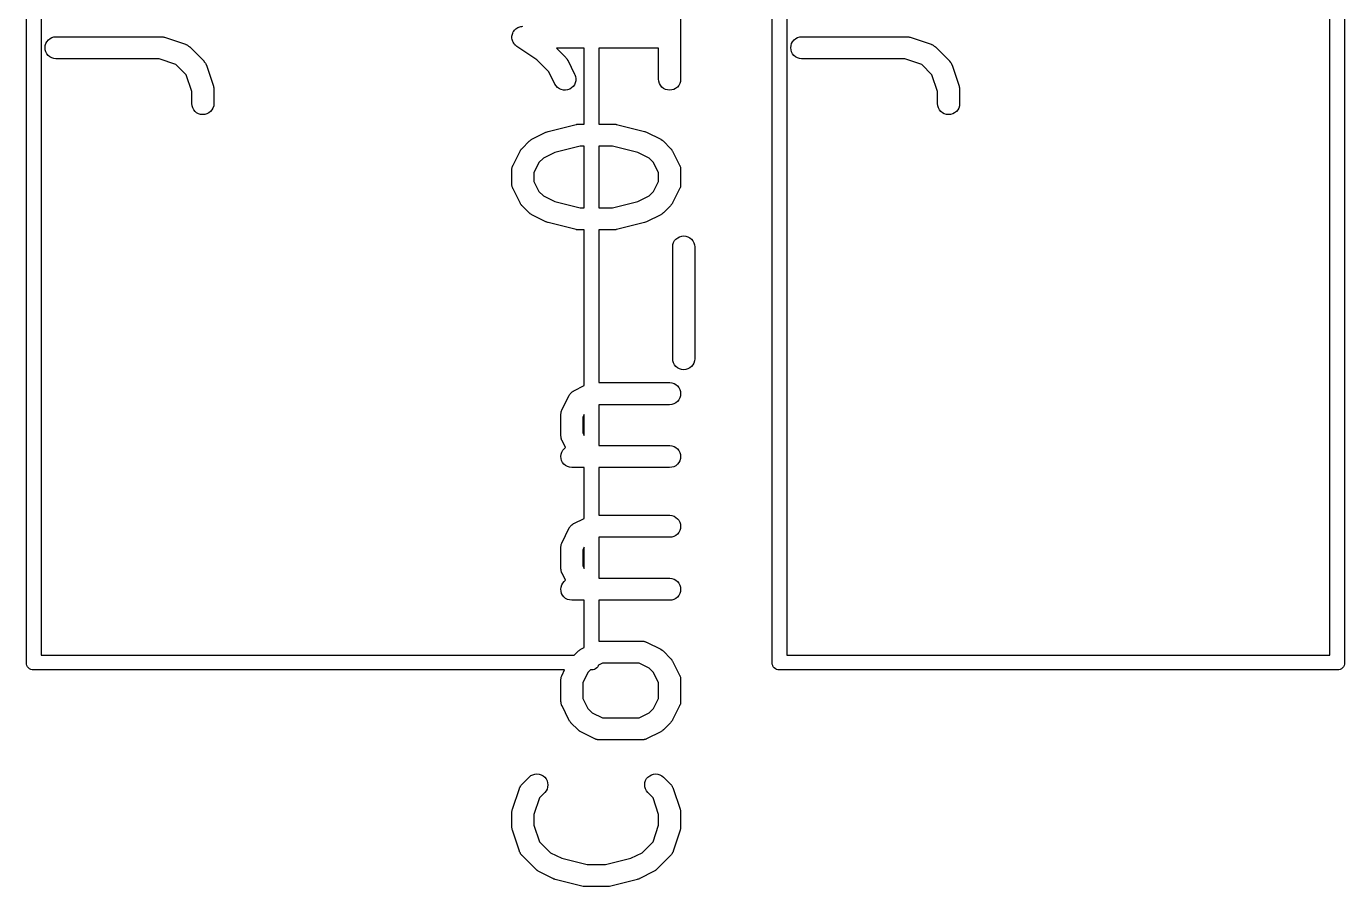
# Model space of a CAD drawing. Extents: x 118.6 to 187.3, y -130.9 to -41.9.
# Drawn here: x 169.2 to 178.18, y -130.95 to -125.08 of the extents above; entities that cross this region are included whole.
import ezdxf

# ---------------------------------------------------------------- set-up
doc = ezdxf.new("R2010")
doc.units = 0
doc.layers.add('BLACK', color=7, linetype='CONTINUOUS')

msp = doc.modelspace()

# ---------------------------------------------------------------- linework, layer by layer
at = {"layer": 'BLACK', "linetype": 'CONTINUOUS'}
for p, q in [((169.2, -129.418), (169.2, -119.422)), ((174.28, -129.418), (174.28, -119.422)), ((178.18, -119.422), (178.18, -129.418)), ((169.3, -119.47), (169.3, -129.37)), ((178.08, -129.37), (178.08, -119.47)), ((174.38, -123.661), (174.38, -129.37)), ((173.657, -124.872), (173.657, -125.444)), ((172.548, -125.092), (172.554, -125.089)), ((172.554, -125.089), (172.561, -125.087)), ((172.554, -125.089), (172.554, -125.089)), ((172.554, -125.089), (172.554, -125.089)), ((172.561, -125.087), (172.568, -125.085)), ((172.568, -125.085), (172.568, -125.084)), ((172.568, -125.084), (172.575, -125.084)), ((172.568, -125.085), (172.568, -125.085)), ((172.575, -125.084), (172.582, -125.083)), ((169.34, -125.188), (169.35, -125.176)), ((169.35, -125.176), (169.361, -125.167)), ((169.361, -125.167), (169.374, -125.16)), ((169.374, -125.16), (169.388, -125.156)), ((169.388, -125.156), (169.402, -125.155)), ((169.402, -125.155), (170.117, -125.155)), ((170.117, -125.155), (170.118, -125.155)), ((170.118, -125.155), (170.122, -125.155)), ((170.122, -125.155), (170.126, -125.155)), ((170.126, -125.155), (170.129, -125.156)), ((170.129, -125.156), (170.132, -125.156)), ((170.132, -125.156), (170.136, -125.157)), ((170.136, -125.157), (170.14, -125.158)), ((170.14, -125.158), (170.283, -125.206)), ((172.507, -125.157), (172.508, -125.15)), ((172.507, -125.158), (172.507, -125.157)), ((172.508, -125.165), (172.507, -125.158)), ((172.507, -125.158), (172.507, -125.158)), ((172.508, -125.15), (172.509, -125.143)), ((172.509, -125.172), (172.508, -125.165)), ((172.509, -125.143), (172.511, -125.136)), ((172.509, -125.143), (172.509, -125.143)), ((172.509, -125.143), (172.509, -125.143)), ((172.511, -125.179), (172.509, -125.172)), ((172.509, -125.172), (172.509, -125.172)), ((172.509, -125.172), (172.509, -125.172)), ((172.511, -125.136), (172.513, -125.129)), ((172.513, -125.186), (172.511, -125.179)), ((172.513, -125.129), (172.517, -125.122)), ((172.513, -125.129), (172.513, -125.129)), ((172.513, -125.129), (172.513, -125.129)), ((172.517, -125.122), (172.52, -125.116)), ((172.52, -125.116), (172.525, -125.11)), ((172.52, -125.116), (172.52, -125.116)), ((172.52, -125.116), (172.52, -125.116)), ((172.525, -125.11), (172.53, -125.105)), ((172.53, -125.105), (172.535, -125.1)), ((172.53, -125.105), (172.53, -125.105)), ((172.53, -125.105), (172.53, -125.105)), ((172.535, -125.1), (172.541, -125.096)), ((172.541, -125.096), (172.548, -125.092)), ((172.541, -125.096), (172.541, -125.096)), ((172.541, -125.096), (172.541, -125.096)), ((174.42, -125.188), (174.43, -125.176)), ((174.43, -125.176), (174.441, -125.167)), ((174.441, -125.167), (174.454, -125.16)), ((174.454, -125.16), (174.468, -125.156)), ((174.468, -125.156), (174.482, -125.155)), ((174.482, -125.155), (175.197, -125.155)), ((175.197, -125.155), (175.198, -125.155)), ((175.198, -125.155), (175.202, -125.155)), ((175.202, -125.155), (175.206, -125.155)), ((175.206, -125.155), (175.209, -125.156)), ((175.209, -125.156), (175.212, -125.156)), ((175.212, -125.156), (175.216, -125.157)), ((175.216, -125.157), (175.22, -125.158)), ((175.22, -125.158), (175.363, -125.206)), ((169.327, -125.229), (169.329, -125.214)), ((169.329, -125.244), (169.327, -125.229)), ((169.329, -125.214), (169.333, -125.2)), ((169.333, -125.258), (169.329, -125.244)), ((169.333, -125.2), (169.34, -125.188)), ((169.34, -125.271), (169.333, -125.258)), ((169.349, -125.282), (169.34, -125.271)), ((170.283, -125.206), (170.284, -125.206)), ((170.284, -125.206), (170.286, -125.207)), ((170.286, -125.207), (170.288, -125.208)), ((170.288, -125.208), (170.293, -125.21)), ((170.293, -125.21), (170.298, -125.212)), ((170.298, -125.212), (170.299, -125.214)), ((170.299, -125.214), (170.301, -125.215)), ((170.301, -125.215), (170.305, -125.218)), ((170.305, -125.218), (170.309, -125.221)), ((170.309, -125.221), (170.311, -125.223)), ((170.311, -125.223), (170.313, -125.224)), ((170.313, -125.224), (170.408, -125.319)), ((172.516, -125.192), (172.513, -125.186)), ((172.513, -125.186), (172.513, -125.186)), ((172.513, -125.186), (172.513, -125.186)), ((172.52, -125.199), (172.516, -125.192)), ((172.524, -125.205), (172.52, -125.199)), ((172.52, -125.199), (172.52, -125.199)), ((172.52, -125.199), (172.52, -125.199)), ((172.529, -125.21), (172.524, -125.205)), ((172.529, -125.211), (172.529, -125.21)), ((172.534, -125.215), (172.529, -125.211)), ((172.529, -125.211), (172.529, -125.211)), ((172.54, -125.22), (172.534, -125.215)), ((172.541, -125.22), (172.54, -125.22)), ((172.54, -125.22), (172.54, -125.22)), ((172.54, -125.22), (172.54, -125.22)), ((172.54, -125.22), (172.54, -125.22)), ((172.677, -125.312), (172.541, -125.22)), ((173, -125.233), (172.811, -125.233)), ((172.811, -125.233), (172.874, -125.296)), ((173, -125.75), (173, -125.233)), ((173.507, -125.233), (173.1, -125.233)), ((173.1, -125.233), (173.1, -125.75)), ((173.507, -125.444), (173.507, -125.233)), ((174.407, -125.229), (174.409, -125.214)), ((174.409, -125.244), (174.407, -125.229)), ((174.409, -125.214), (174.413, -125.2)), ((174.413, -125.258), (174.409, -125.244)), ((174.413, -125.2), (174.42, -125.188)), ((174.42, -125.271), (174.413, -125.258)), ((174.429, -125.282), (174.42, -125.271)), ((175.363, -125.206), (175.364, -125.206)), ((175.364, -125.206), (175.366, -125.207)), ((175.366, -125.207), (175.368, -125.208)), ((175.368, -125.208), (175.373, -125.21)), ((175.373, -125.21), (175.378, -125.212)), ((175.378, -125.212), (175.379, -125.214)), ((175.379, -125.214), (175.381, -125.215)), ((175.381, -125.215), (175.385, -125.218)), ((175.385, -125.218), (175.389, -125.221)), ((175.389, -125.221), (175.391, -125.223)), ((175.391, -125.223), (175.393, -125.224)), ((175.393, -125.224), (175.488, -125.319)), ((169.36, -125.291), (169.349, -125.282)), ((169.373, -125.298), (169.36, -125.291)), ((169.387, -125.303), (169.373, -125.298)), ((169.401, -125.305), (169.387, -125.303)), ((169.402, -125.305), (169.401, -125.305)), ((170.104, -125.305), (169.402, -125.305)), ((170.219, -125.343), (170.104, -125.305)), ((170.289, -125.413), (170.219, -125.343)), ((170.408, -125.319), (170.409, -125.32)), ((170.409, -125.32), (170.41, -125.322)), ((170.41, -125.322), (170.412, -125.323)), ((170.412, -125.323), (170.414, -125.328)), ((170.414, -125.328), (170.418, -125.332)), ((170.418, -125.332), (170.419, -125.333)), ((170.419, -125.333), (170.42, -125.335)), ((170.42, -125.335), (170.422, -125.34)), ((170.422, -125.34), (170.424, -125.345)), ((170.424, -125.345), (170.425, -125.347)), ((170.425, -125.347), (170.426, -125.349)), ((170.426, -125.349), (170.474, -125.492)), ((172.759, -125.393), (172.677, -125.312)), ((172.874, -125.296), (172.874, -125.296)), ((172.874, -125.296), (172.877, -125.3)), ((172.877, -125.3), (172.88, -125.303)), ((172.88, -125.303), (172.881, -125.305)), ((172.881, -125.305), (172.883, -125.308)), ((172.883, -125.308), (172.885, -125.311)), ((172.885, -125.311), (172.888, -125.315)), ((172.888, -125.315), (172.935, -125.41)), ((174.44, -125.291), (174.429, -125.282)), ((174.453, -125.298), (174.44, -125.291)), ((174.467, -125.303), (174.453, -125.298)), ((174.481, -125.305), (174.467, -125.303)), ((174.482, -125.305), (174.481, -125.305)), ((175.184, -125.305), (174.482, -125.305)), ((175.299, -125.343), (175.184, -125.305)), ((175.369, -125.413), (175.299, -125.343)), ((175.488, -125.319), (175.489, -125.32)), ((175.489, -125.32), (175.49, -125.322)), ((175.49, -125.322), (175.492, -125.323)), ((175.492, -125.323), (175.494, -125.328)), ((175.494, -125.328), (175.498, -125.332)), ((175.498, -125.332), (175.499, -125.333)), ((175.499, -125.333), (175.5, -125.335)), ((175.5, -125.335), (175.502, -125.34)), ((175.502, -125.34), (175.504, -125.345)), ((175.504, -125.345), (175.505, -125.347)), ((175.505, -125.347), (175.506, -125.349)), ((175.506, -125.349), (175.554, -125.492)), ((170.327, -125.527), (170.289, -125.413)), ((172.801, -125.477), (172.759, -125.393)), ((172.935, -125.41), (172.936, -125.411)), ((172.936, -125.411), (172.941, -125.425)), ((172.941, -125.425), (172.943, -125.439)), ((172.943, -125.439), (172.942, -125.454)), ((173.509, -125.458), (173.507, -125.444)), ((173.657, -125.445), (173.656, -125.459)), ((173.657, -125.444), (173.657, -125.445)), ((175.407, -125.527), (175.369, -125.413)), ((170.327, -125.61), (170.327, -125.527)), ((170.474, -125.492), (170.474, -125.493)), ((170.474, -125.493), (170.475, -125.497)), ((170.475, -125.497), (170.476, -125.501)), ((170.476, -125.501), (170.476, -125.504)), ((170.476, -125.504), (170.477, -125.507)), ((170.477, -125.507), (170.477, -125.511)), ((170.477, -125.511), (170.477, -125.515)), ((170.477, -125.515), (170.477, -125.61)), ((172.809, -125.49), (172.801, -125.477)), ((172.819, -125.5), (172.809, -125.49)), ((172.831, -125.509), (172.819, -125.5)), ((172.844, -125.515), (172.831, -125.509)), ((172.858, -125.518), (172.844, -125.515)), ((172.873, -125.519), (172.858, -125.518)), ((172.887, -125.516), (172.873, -125.519)), ((172.901, -125.511), (172.887, -125.516)), ((172.914, -125.503), (172.901, -125.511)), ((172.924, -125.493), (172.914, -125.503)), ((172.933, -125.482), (172.924, -125.493)), ((172.939, -125.468), (172.933, -125.482)), ((172.942, -125.454), (172.939, -125.468)), ((173.513, -125.472), (173.509, -125.458)), ((173.52, -125.485), (173.513, -125.472)), ((173.529, -125.497), (173.52, -125.485)), ((173.54, -125.506), (173.529, -125.497)), ((173.553, -125.513), (173.54, -125.506)), ((173.567, -125.517), (173.553, -125.513)), ((173.582, -125.519), (173.567, -125.517)), ((173.596, -125.517), (173.582, -125.519)), ((173.61, -125.513), (173.596, -125.517)), ((173.623, -125.507), (173.61, -125.513)), ((173.635, -125.497), (173.623, -125.507)), ((173.644, -125.486), (173.635, -125.497)), ((173.651, -125.473), (173.644, -125.486)), ((173.656, -125.459), (173.651, -125.473)), ((175.407, -125.61), (175.407, -125.527)), ((175.554, -125.492), (175.554, -125.493)), ((175.554, -125.493), (175.555, -125.497)), ((175.555, -125.497), (175.556, -125.501)), ((175.556, -125.501), (175.556, -125.504)), ((175.556, -125.504), (175.557, -125.507)), ((175.557, -125.507), (175.557, -125.511)), ((175.557, -125.511), (175.557, -125.515)), ((175.557, -125.515), (175.557, -125.61)), ((170.329, -125.625), (170.327, -125.61)), ((170.333, -125.639), (170.329, -125.625)), ((170.476, -125.626), (170.471, -125.64)), ((170.477, -125.612), (170.476, -125.626)), ((170.477, -125.61), (170.477, -125.612)), ((175.409, -125.625), (175.407, -125.61)), ((175.413, -125.639), (175.409, -125.625)), ((175.556, -125.626), (175.551, -125.64)), ((175.557, -125.612), (175.556, -125.626)), ((175.557, -125.61), (175.557, -125.612)), ((170.34, -125.652), (170.333, -125.639)), ((170.349, -125.663), (170.34, -125.652)), ((170.36, -125.673), (170.349, -125.663)), ((170.373, -125.68), (170.36, -125.673)), ((170.387, -125.684), (170.373, -125.68)), ((170.402, -125.685), (170.387, -125.684)), ((170.416, -125.684), (170.402, -125.685)), ((170.43, -125.68), (170.416, -125.684)), ((170.443, -125.673), (170.43, -125.68)), ((170.455, -125.664), (170.443, -125.673)), ((170.464, -125.653), (170.455, -125.664)), ((170.471, -125.64), (170.464, -125.653)), ((175.42, -125.652), (175.413, -125.639)), ((175.429, -125.663), (175.42, -125.652)), ((175.44, -125.673), (175.429, -125.663)), ((175.453, -125.68), (175.44, -125.673)), ((175.467, -125.684), (175.453, -125.68)), ((175.482, -125.685), (175.467, -125.684)), ((175.496, -125.684), (175.482, -125.685)), ((175.51, -125.68), (175.496, -125.684)), ((175.523, -125.673), (175.51, -125.68)), ((175.535, -125.664), (175.523, -125.673)), ((175.544, -125.653), (175.535, -125.664)), ((175.551, -125.64), (175.544, -125.653)), ((172.644, -125.853), (172.739, -125.805)), ((172.739, -125.805), (172.74, -125.805)), ((172.74, -125.805), (172.741, -125.805)), ((172.741, -125.805), (172.747, -125.802)), ((172.741, -125.805), (172.741, -125.805)), ((172.747, -125.802), (172.754, -125.8)), ((172.754, -125.8), (172.754, -125.8)), ((172.754, -125.8), (172.755, -125.8)), ((172.755, -125.8), (172.945, -125.752)), ((172.945, -125.752), (172.946, -125.752)), ((172.946, -125.752), (172.947, -125.752)), ((172.947, -125.752), (172.949, -125.751)), ((172.949, -125.751), (172.955, -125.751)), ((172.955, -125.751), (172.961, -125.75)), ((172.961, -125.75), (172.962, -125.75)), ((172.962, -125.75), (172.963, -125.75)), ((172.963, -125.75), (173, -125.75)), ((173.1, -125.75), (173.201, -125.75)), ((173.201, -125.75), (173.202, -125.75)), ((173.202, -125.75), (173.204, -125.75)), ((173.204, -125.75), (173.205, -125.75)), ((173.205, -125.75), (173.211, -125.751)), ((173.211, -125.751), (173.217, -125.751)), ((173.217, -125.751), (173.218, -125.752)), ((173.218, -125.752), (173.22, -125.752)), ((173.22, -125.752), (173.41, -125.8)), ((173.41, -125.8), (173.411, -125.8)), ((173.411, -125.8), (173.411, -125.8)), ((173.411, -125.8), (173.412, -125.8)), ((173.412, -125.8), (173.418, -125.803)), ((173.418, -125.803), (173.425, -125.805)), ((173.425, -125.805), (173.425, -125.805)), ((173.425, -125.805), (173.425, -125.805)), ((173.425, -125.805), (173.521, -125.853)), ((172.577, -125.915), (172.625, -125.867)), ((172.625, -125.866), (172.629, -125.864)), ((172.625, -125.867), (172.625, -125.866)), ((172.629, -125.864), (172.632, -125.861)), ((172.632, -125.861), (172.634, -125.859)), ((172.634, -125.859), (172.637, -125.857)), ((172.637, -125.857), (172.641, -125.855)), ((172.641, -125.855), (172.644, -125.853)), ((173.521, -125.853), (173.522, -125.853)), ((173.522, -125.853), (173.525, -125.856)), ((173.525, -125.856), (173.529, -125.858)), ((173.529, -125.858), (173.531, -125.86)), ((173.531, -125.86), (173.534, -125.861)), ((173.534, -125.861), (173.537, -125.864)), ((173.537, -125.864), (173.54, -125.867)), ((173.54, -125.867), (173.588, -125.915)), ((172.515, -126.029), (172.563, -125.934)), ((172.563, -125.933), (172.566, -125.93)), ((172.563, -125.934), (172.563, -125.933)), ((172.566, -125.93), (172.568, -125.926)), ((172.568, -125.926), (172.57, -125.923)), ((172.57, -125.923), (172.571, -125.921)), ((172.571, -125.921), (172.574, -125.918)), ((172.574, -125.918), (172.577, -125.915)), ((172.722, -125.982), (172.692, -126.012)), ((172.799, -125.943), (172.722, -125.982)), ((172.973, -125.9), (172.799, -125.943)), ((173, -125.9), (172.973, -125.9)), ((173, -126.321), (173, -125.9)), ((173.1, -125.9), (173.1, -126.321)), ((173.192, -125.9), (173.1, -125.9)), ((173.366, -125.943), (173.192, -125.9)), ((173.443, -125.982), (173.366, -125.943)), ((173.473, -126.012), (173.443, -125.982)), ((173.588, -125.915), (173.589, -125.915)), ((173.589, -125.915), (173.591, -125.919)), ((173.591, -125.919), (173.594, -125.922)), ((173.594, -125.922), (173.596, -125.924)), ((173.596, -125.924), (173.598, -125.927)), ((173.598, -125.927), (173.6, -125.931)), ((173.6, -125.931), (173.602, -125.934)), ((173.602, -125.934), (173.649, -126.029)), ((172.507, -126.062), (172.508, -126.06)), ((172.507, -126.063), (172.507, -126.062)), ((172.507, -126.158), (172.507, -126.063)), ((172.508, -126.052), (172.509, -126.047)), ((172.508, -126.057), (172.508, -126.052)), ((172.508, -126.06), (172.508, -126.057)), ((172.509, -126.047), (172.51, -126.045)), ((172.51, -126.043), (172.512, -126.038)), ((172.51, -126.045), (172.51, -126.043)), ((172.512, -126.038), (172.513, -126.033)), ((172.513, -126.033), (172.515, -126.031)), ((172.515, -126.031), (172.515, -126.029)), ((172.692, -126.012), (172.657, -126.081)), ((173.507, -126.081), (173.473, -126.012)), ((173.649, -126.029), (173.65, -126.03)), ((173.65, -126.03), (173.651, -126.032)), ((173.651, -126.032), (173.652, -126.034)), ((173.652, -126.034), (173.653, -126.039)), ((173.653, -126.039), (173.655, -126.044)), ((173.655, -126.044), (173.655, -126.046)), ((173.655, -126.046), (173.656, -126.048)), ((173.656, -126.048), (173.656, -126.053)), ((173.656, -126.053), (173.657, -126.058)), ((173.657, -126.058), (173.657, -126.061)), ((173.657, -126.061), (173.657, -126.063)), ((173.657, -126.063), (173.657, -126.158)), ((172.508, -126.16), (172.507, -126.158)), ((172.508, -126.162), (172.508, -126.16)), ((172.508, -126.168), (172.508, -126.162)), ((172.509, -126.173), (172.508, -126.168)), ((172.657, -126.081), (172.657, -126.14)), ((172.657, -126.14), (172.692, -126.209)), ((173.473, -126.209), (173.507, -126.14)), ((173.507, -126.14), (173.507, -126.081)), ((173.657, -126.164), (173.656, -126.169)), ((173.656, -126.169), (173.656, -126.174)), ((173.657, -126.158), (173.657, -126.159)), ((173.657, -126.159), (173.657, -126.161)), ((173.657, -126.161), (173.657, -126.164)), ((172.509, -126.175), (172.509, -126.173)), ((172.51, -126.177), (172.509, -126.175)), ((172.512, -126.182), (172.51, -126.177)), ((172.513, -126.187), (172.512, -126.182)), ((172.514, -126.189), (172.513, -126.187)), ((172.515, -126.191), (172.514, -126.189)), ((172.515, -126.192), (172.515, -126.191)), ((172.563, -126.287), (172.515, -126.192)), ((172.692, -126.209), (172.722, -126.239)), ((172.722, -126.239), (172.799, -126.278)), ((173.366, -126.278), (173.443, -126.239)), ((173.443, -126.239), (173.473, -126.209)), ((173.649, -126.192), (173.602, -126.287)), ((173.65, -126.19), (173.649, -126.192)), ((173.651, -126.188), (173.65, -126.19)), ((173.653, -126.183), (173.651, -126.188)), ((173.655, -126.178), (173.653, -126.183)), ((173.656, -126.174), (173.655, -126.176)), ((173.655, -126.176), (173.655, -126.178)), ((172.565, -126.29), (172.563, -126.287)), ((172.567, -126.294), (172.565, -126.29)), ((172.569, -126.297), (172.567, -126.294)), ((172.571, -126.299), (172.569, -126.297)), ((172.574, -126.302), (172.571, -126.299)), ((172.576, -126.306), (172.574, -126.302)), ((172.577, -126.306), (172.576, -126.306)), ((172.625, -126.354), (172.577, -126.306)), ((172.799, -126.278), (172.973, -126.321)), ((172.973, -126.321), (173, -126.321)), ((173.1, -126.321), (173.192, -126.321)), ((173.192, -126.321), (173.366, -126.278)), ((173.588, -126.306), (173.54, -126.354)), ((173.59, -126.303), (173.588, -126.306)), ((173.593, -126.3), (173.59, -126.303)), ((173.595, -126.297), (173.593, -126.3)), ((173.597, -126.295), (173.595, -126.297)), ((173.599, -126.291), (173.597, -126.295)), ((173.601, -126.288), (173.599, -126.291)), ((173.602, -126.287), (173.601, -126.288)), ((172.628, -126.357), (172.625, -126.354)), ((172.631, -126.36), (172.628, -126.357)), ((172.633, -126.361), (172.631, -126.36)), ((172.636, -126.363), (172.633, -126.361)), ((172.64, -126.365), (172.636, -126.363)), ((172.643, -126.368), (172.64, -126.365)), ((172.644, -126.368), (172.643, -126.368)), ((172.739, -126.416), (172.644, -126.368)), ((172.74, -126.416), (172.739, -126.416)), ((172.746, -126.418), (172.74, -126.416)), ((172.74, -126.416), (172.74, -126.416)), ((172.753, -126.421), (172.746, -126.418)), ((172.754, -126.421), (172.753, -126.421)), ((172.753, -126.421), (172.753, -126.421)), ((172.755, -126.421), (172.754, -126.421)), ((172.945, -126.469), (172.755, -126.421)), ((173.41, -126.421), (173.22, -126.469)), ((173.411, -126.421), (173.41, -126.421)), ((173.41, -126.421), (173.41, -126.421)), ((173.417, -126.419), (173.411, -126.421)), ((173.424, -126.416), (173.417, -126.419)), ((173.425, -126.416), (173.424, -126.416)), ((173.424, -126.416), (173.424, -126.416)), ((173.521, -126.368), (173.425, -126.416)), ((173.425, -126.416), (173.425, -126.416)), ((173.524, -126.366), (173.521, -126.368)), ((173.528, -126.364), (173.524, -126.366)), ((173.53, -126.362), (173.528, -126.364)), ((173.533, -126.36), (173.53, -126.362)), ((173.536, -126.357), (173.533, -126.36)), ((173.539, -126.355), (173.536, -126.357)), ((173.54, -126.354), (173.539, -126.355)), ((172.946, -126.469), (172.945, -126.469)), ((172.948, -126.47), (172.946, -126.469)), ((172.954, -126.47), (172.948, -126.47)), ((172.96, -126.471), (172.954, -126.47)), ((172.961, -126.471), (172.96, -126.471)), ((172.962, -126.471), (172.961, -126.471)), ((172.963, -126.471), (172.962, -126.471)), ((173, -126.471), (172.963, -126.471)), ((173, -127.532), (173, -126.471)), ((173.201, -126.471), (173.1, -126.471)), ((173.1, -126.471), (173.1, -127.512)), ((173.203, -126.471), (173.201, -126.471)), ((173.204, -126.471), (173.203, -126.471)), ((173.21, -126.47), (173.204, -126.471)), ((173.216, -126.47), (173.21, -126.47)), ((173.217, -126.469), (173.216, -126.47)), ((173.219, -126.469), (173.217, -126.469)), ((173.22, -126.469), (173.219, -126.469)), ((173.625, -126.533), (173.637, -126.524)), ((173.637, -126.524), (173.65, -126.517)), ((173.65, -126.517), (173.664, -126.513)), ((173.664, -126.513), (173.678, -126.512)), ((173.678, -126.512), (173.693, -126.513)), ((173.693, -126.513), (173.707, -126.518)), ((173.707, -126.518), (173.72, -126.524)), ((173.72, -126.524), (173.731, -126.534)), ((173.603, -126.586), (173.604, -126.571)), ((173.603, -126.587), (173.603, -126.586)), ((173.603, -127.349), (173.603, -126.587)), ((173.604, -126.571), (173.609, -126.557)), ((173.609, -126.557), (173.616, -126.544)), ((173.616, -126.544), (173.625, -126.533)), ((173.731, -126.534), (173.74, -126.545)), ((173.74, -126.545), (173.747, -126.558)), ((173.747, -126.558), (173.751, -126.572)), ((173.751, -126.572), (173.753, -126.587)), ((173.753, -126.587), (173.753, -127.349)), ((173.604, -127.363), (173.603, -127.349)), ((173.608, -127.377), (173.604, -127.363)), ((173.615, -127.39), (173.608, -127.377)), ((173.624, -127.401), (173.615, -127.39)), ((173.636, -127.411), (173.624, -127.401)), ((173.649, -127.418), (173.636, -127.411)), ((173.663, -127.422), (173.649, -127.418)), ((173.677, -127.424), (173.663, -127.422)), ((173.692, -127.422), (173.677, -127.424)), ((173.706, -127.418), (173.692, -127.422)), ((173.719, -127.411), (173.706, -127.418)), ((173.73, -127.402), (173.719, -127.411)), ((173.74, -127.391), (173.73, -127.402)), ((173.747, -127.378), (173.74, -127.391)), ((173.751, -127.364), (173.747, -127.378)), ((173.753, -127.35), (173.751, -127.364)), ((173.753, -127.349), (173.753, -127.35)), ((173.1, -127.512), (173.582, -127.512)), ((173.582, -127.512), (173.583, -127.512)), ((173.583, -127.512), (173.598, -127.513)), ((173.598, -127.513), (173.612, -127.518)), ((172.849, -127.696), (172.896, -127.601)), ((172.896, -127.601), (172.897, -127.6)), ((172.897, -127.6), (172.898, -127.598)), ((172.898, -127.597), (172.902, -127.592)), ((172.898, -127.598), (172.898, -127.597)), ((172.902, -127.592), (172.905, -127.588)), ((172.905, -127.588), (172.906, -127.586)), ((172.906, -127.586), (172.907, -127.585)), ((172.907, -127.585), (172.911, -127.581)), ((172.911, -127.581), (172.915, -127.577)), ((172.915, -127.577), (172.916, -127.576)), ((172.916, -127.576), (172.917, -127.575)), ((172.917, -127.575), (172.922, -127.572)), ((172.922, -127.572), (172.927, -127.569)), ((172.927, -127.569), (172.928, -127.568)), ((172.928, -127.568), (172.93, -127.567)), ((172.93, -127.567), (173, -127.532)), ((173.612, -127.518), (173.625, -127.525)), ((173.625, -127.525), (173.636, -127.534)), ((173.636, -127.534), (173.645, -127.546)), ((173.645, -127.546), (173.652, -127.559)), ((173.652, -127.559), (173.656, -127.573)), ((173.656, -127.602), (173.652, -127.616)), ((173.656, -127.573), (173.657, -127.587)), ((173.657, -127.587), (173.656, -127.602)), ((173.582, -127.662), (173.1, -127.662)), ((173.1, -127.662), (173.1, -127.94)), ((173.597, -127.66), (173.582, -127.662)), ((173.611, -127.656), (173.597, -127.66)), ((173.624, -127.649), (173.611, -127.656)), ((173.635, -127.64), (173.624, -127.649)), ((173.645, -127.629), (173.635, -127.64)), ((173.652, -127.616), (173.645, -127.629)), ((172.841, -127.724), (172.842, -127.719)), ((172.841, -127.726), (172.841, -127.724)), ((172.841, -127.728), (172.841, -127.726)), ((172.841, -127.73), (172.841, -127.728)), ((172.841, -127.872), (172.841, -127.73)), ((172.842, -127.714), (172.843, -127.712)), ((172.842, -127.719), (172.842, -127.714)), ((172.843, -127.71), (172.845, -127.705)), ((172.843, -127.712), (172.843, -127.71)), ((172.845, -127.705), (172.847, -127.7)), ((172.847, -127.7), (172.848, -127.698)), ((172.848, -127.698), (172.849, -127.696)), ((173, -127.729), (172.991, -127.747)), ((172.991, -127.747), (172.991, -127.855)), ((173, -127.873), (173, -127.729)), ((172.841, -127.875), (172.841, -127.872)), ((172.841, -127.877), (172.841, -127.875)), ((172.991, -127.855), (173, -127.873)), ((172.842, -127.882), (172.841, -127.877)), ((172.842, -127.887), (172.842, -127.882)), ((172.843, -127.889), (172.842, -127.887)), ((172.843, -127.891), (172.843, -127.889)), ((172.845, -127.896), (172.843, -127.891)), ((172.846, -127.901), (172.845, -127.896)), ((172.847, -127.903), (172.846, -127.901)), ((172.848, -127.905), (172.847, -127.903)), ((172.849, -127.906), (172.848, -127.905)), ((172.873, -127.954), (172.849, -127.906)), ((172.854, -127.973), (172.863, -127.962)), ((172.863, -127.962), (172.873, -127.954)), ((173.1, -127.94), (173.582, -127.94)), ((173.582, -127.94), (173.583, -127.94)), ((173.583, -127.94), (173.598, -127.942)), ((173.598, -127.942), (173.612, -127.946)), ((173.612, -127.946), (173.625, -127.953)), ((173.625, -127.953), (173.636, -127.963)), ((173.636, -127.963), (173.645, -127.974)), ((172.841, -128.015), (172.842, -128)), ((172.842, -128.029), (172.841, -128.015)), ((172.842, -128), (172.847, -127.986)), ((172.846, -128.043), (172.842, -128.029)), ((172.853, -128.056), (172.846, -128.043)), ((172.847, -127.986), (172.854, -127.973)), ((173.645, -127.974), (173.652, -127.987)), ((173.652, -128.044), (173.645, -128.057)), ((173.652, -127.987), (173.656, -128.001)), ((173.656, -128.03), (173.652, -128.044)), ((173.656, -128.001), (173.657, -128.016)), ((173.657, -128.016), (173.656, -128.03)), ((172.862, -128.068), (172.853, -128.056)), ((172.873, -128.077), (172.862, -128.068)), ((172.886, -128.084), (172.873, -128.077)), ((172.9, -128.089), (172.886, -128.084)), ((172.915, -128.09), (172.9, -128.089)), ((172.916, -128.09), (172.915, -128.09)), ((173, -128.09), (172.916, -128.09)), ((173, -128.437), (173, -128.09)), ((173.582, -128.09), (173.1, -128.09)), ((173.1, -128.09), (173.1, -128.416)), ((173.597, -128.089), (173.582, -128.09)), ((173.611, -128.085), (173.597, -128.089)), ((173.624, -128.078), (173.611, -128.085)), ((173.635, -128.068), (173.624, -128.078)), ((173.645, -128.057), (173.635, -128.068)), ((172.897, -128.505), (172.898, -128.503)), ((172.898, -128.502), (172.902, -128.497)), ((172.898, -128.503), (172.898, -128.502)), ((172.902, -128.497), (172.905, -128.492)), ((172.905, -128.492), (172.906, -128.491)), ((172.906, -128.491), (172.907, -128.49)), ((172.907, -128.49), (172.911, -128.486)), ((172.911, -128.486), (172.915, -128.482)), ((172.915, -128.482), (172.916, -128.481)), ((172.916, -128.481), (172.917, -128.48)), ((172.917, -128.48), (172.922, -128.477)), ((172.922, -128.477), (172.927, -128.473)), ((172.927, -128.473), (172.928, -128.473)), ((172.928, -128.473), (172.93, -128.472)), ((172.93, -128.472), (173, -128.437)), ((173.1, -128.416), (173.582, -128.416)), ((173.582, -128.416), (173.583, -128.416)), ((173.583, -128.416), (173.598, -128.418)), ((173.598, -128.418), (173.612, -128.422)), ((173.612, -128.422), (173.625, -128.43)), ((173.625, -128.43), (173.636, -128.439)), ((173.636, -128.439), (173.645, -128.45)), ((173.645, -128.45), (173.652, -128.463)), ((173.652, -128.463), (173.656, -128.477)), ((173.656, -128.477), (173.657, -128.492)), ((173.657, -128.492), (173.656, -128.507)), ((172.849, -128.601), (172.896, -128.506)), ((172.896, -128.506), (172.897, -128.505)), ((173.582, -128.566), (173.1, -128.566)), ((173.1, -128.566), (173.1, -128.845)), ((173.597, -128.565), (173.582, -128.566)), ((173.611, -128.561), (173.597, -128.565)), ((173.624, -128.554), (173.611, -128.561)), ((173.635, -128.545), (173.624, -128.554)), ((173.645, -128.533), (173.635, -128.545)), ((173.652, -128.52), (173.645, -128.533)), ((173.656, -128.507), (173.652, -128.52)), ((172.841, -128.629), (172.842, -128.624)), ((172.841, -128.631), (172.841, -128.629)), ((172.841, -128.633), (172.841, -128.631)), ((172.841, -128.634), (172.841, -128.633)), ((172.841, -128.777), (172.841, -128.634)), ((172.842, -128.619), (172.843, -128.617)), ((172.842, -128.624), (172.842, -128.619)), ((172.843, -128.614), (172.845, -128.61)), ((172.843, -128.617), (172.843, -128.614)), ((172.845, -128.61), (172.847, -128.605)), ((172.847, -128.605), (172.848, -128.603)), ((172.848, -128.603), (172.849, -128.601)), ((173, -128.633), (172.991, -128.652)), ((172.991, -128.652), (172.991, -128.759)), ((173, -128.778), (173, -128.633)), ((172.991, -128.759), (173, -128.778)), ((172.841, -128.779), (172.841, -128.777)), ((172.841, -128.782), (172.841, -128.779)), ((172.842, -128.787), (172.841, -128.782)), ((172.842, -128.792), (172.842, -128.787)), ((172.843, -128.794), (172.842, -128.792)), ((172.843, -128.796), (172.843, -128.794)), ((172.845, -128.801), (172.843, -128.796)), ((172.846, -128.806), (172.845, -128.801)), ((172.847, -128.808), (172.846, -128.806)), ((172.848, -128.81), (172.847, -128.808)), ((172.849, -128.811), (172.848, -128.81)), ((172.873, -128.859), (172.849, -128.811)), ((172.863, -128.867), (172.873, -128.859)), ((173.1, -128.845), (173.582, -128.845)), ((173.582, -128.845), (173.583, -128.845)), ((173.583, -128.845), (173.598, -128.847)), ((173.598, -128.847), (173.612, -128.851)), ((173.612, -128.851), (173.625, -128.858)), ((173.625, -128.858), (173.636, -128.868)), ((172.841, -128.919), (172.842, -128.905)), ((172.842, -128.934), (172.841, -128.919)), ((172.842, -128.905), (172.847, -128.891)), ((172.846, -128.948), (172.842, -128.934)), ((172.853, -128.961), (172.846, -128.948)), ((172.847, -128.891), (172.854, -128.878)), ((172.854, -128.878), (172.863, -128.867)), ((173.636, -128.868), (173.645, -128.879)), ((173.645, -128.879), (173.652, -128.892)), ((173.652, -128.949), (173.645, -128.962)), ((173.652, -128.892), (173.656, -128.906)), ((173.656, -128.935), (173.652, -128.949)), ((173.656, -128.906), (173.657, -128.921)), ((173.657, -128.921), (173.656, -128.935)), ((172.862, -128.972), (172.853, -128.961)), ((172.873, -128.982), (172.862, -128.972)), ((172.886, -128.989), (172.873, -128.982)), ((172.9, -128.993), (172.886, -128.989)), ((172.915, -128.995), (172.9, -128.993)), ((172.916, -128.995), (172.915, -128.995)), ((173, -128.995), (172.916, -128.995)), ((173, -129.318), (173, -128.995)), ((173.582, -128.995), (173.1, -128.995)), ((173.1, -128.995), (173.1, -129.274)), ((173.597, -128.994), (173.582, -128.995)), ((173.611, -128.989), (173.597, -128.994)), ((173.624, -128.982), (173.611, -128.989)), ((173.635, -128.973), (173.624, -128.982)), ((173.645, -128.962), (173.635, -128.973)), ((173.1, -129.274), (173.102, -129.274)), ((173.102, -129.274), (173.104, -129.274)), ((173.104, -129.274), (173.106, -129.274)), ((173.106, -129.274), (173.392, -129.274)), ((173.392, -129.274), (173.393, -129.274)), ((173.393, -129.274), (173.395, -129.274)), ((173.395, -129.274), (173.397, -129.274)), ((173.397, -129.274), (173.402, -129.275)), ((173.402, -129.275), (173.407, -129.275)), ((173.407, -129.275), (173.41, -129.276)), ((173.41, -129.276), (173.412, -129.276)), ((173.412, -129.276), (173.417, -129.278)), ((173.417, -129.278), (173.421, -129.28)), ((173.421, -129.28), (173.423, -129.281)), ((173.423, -129.281), (173.425, -129.281)), ((173.425, -129.281), (173.521, -129.329)), ((169.3, -129.37), (172.931, -129.37)), ((172.931, -129.37), (172.958, -129.343)), ((172.958, -129.343), (172.959, -129.342)), ((172.959, -129.342), (172.962, -129.34)), ((172.962, -129.34), (172.965, -129.337)), ((172.965, -129.337), (172.968, -129.335)), ((172.968, -129.335), (172.97, -129.333)), ((172.97, -129.333), (172.974, -129.331)), ((172.974, -129.331), (172.977, -129.329)), ((172.977, -129.329), (173, -129.318)), ((173.521, -129.329), (173.522, -129.33)), ((173.522, -129.33), (173.525, -129.332)), ((173.525, -129.332), (173.529, -129.334)), ((173.529, -129.334), (173.531, -129.336)), ((173.531, -129.336), (173.534, -129.338)), ((173.534, -129.338), (173.537, -129.34)), ((173.537, -129.34), (173.54, -129.343)), ((173.54, -129.343), (173.588, -129.391)), ((173.588, -129.391), (173.589, -129.392)), ((173.589, -129.392), (173.591, -129.395)), ((173.591, -129.395), (173.594, -129.398)), ((173.594, -129.398), (173.596, -129.401)), ((173.596, -129.401), (173.598, -129.403)), ((174.38, -129.37), (178.08, -129.37)), ((169.2, -129.42), (169.2, -129.418)), ((169.201, -129.43), (169.2, -129.42)), ((169.204, -129.439), (169.201, -129.43)), ((169.208, -129.448), (169.204, -129.439)), ((169.214, -129.456), (169.208, -129.448)), ((169.222, -129.462), (169.214, -129.456)), ((169.231, -129.466), (169.222, -129.462)), ((169.24, -129.469), (169.231, -129.466)), ((169.248, -129.47), (169.24, -129.469)), ((169.25, -129.47), (169.248, -129.47)), ((169.252, -129.47), (169.25, -129.47)), ((172.866, -129.47), (169.252, -129.47)), ((172.849, -129.506), (172.866, -129.47)), ((173.025, -129.488), (172.991, -129.557)), ((173.043, -129.47), (173.025, -129.488)), ((173.048, -129.47), (173.043, -129.47)), ((173.05, -129.47), (173.048, -129.47)), ((173.052, -129.47), (173.05, -129.47)), ((173.06, -129.469), (173.052, -129.47)), ((173.069, -129.466), (173.06, -129.469)), ((173.078, -129.462), (173.069, -129.466)), ((173.086, -129.456), (173.078, -129.462)), ((173.092, -129.448), (173.086, -129.456)), ((173.096, -129.439), (173.092, -129.448)), ((173.097, -129.437), (173.096, -129.439)), ((173.124, -129.424), (173.097, -129.437)), ((173.374, -129.424), (173.124, -129.424)), ((173.443, -129.458), (173.374, -129.424)), ((173.473, -129.488), (173.443, -129.458)), ((173.507, -129.557), (173.473, -129.488)), ((173.598, -129.403), (173.6, -129.407)), ((173.6, -129.407), (173.602, -129.41)), ((173.602, -129.41), (173.649, -129.506)), ((174.28, -129.42), (174.28, -129.418)), ((174.281, -129.43), (174.28, -129.42)), ((174.284, -129.439), (174.281, -129.43)), ((174.288, -129.448), (174.284, -129.439)), ((174.294, -129.456), (174.288, -129.448)), ((174.302, -129.462), (174.294, -129.456)), ((174.311, -129.466), (174.302, -129.462)), ((174.32, -129.469), (174.311, -129.466)), ((174.328, -129.47), (174.32, -129.469)), ((174.33, -129.47), (174.328, -129.47)), ((174.332, -129.47), (174.33, -129.47)), ((178.128, -129.47), (174.332, -129.47)), ((178.13, -129.47), (178.128, -129.47)), ((178.132, -129.47), (178.13, -129.47)), ((178.14, -129.469), (178.132, -129.47)), ((178.149, -129.466), (178.14, -129.469)), ((178.158, -129.462), (178.149, -129.466)), ((178.166, -129.456), (178.158, -129.462)), ((178.172, -129.448), (178.166, -129.456)), ((178.176, -129.439), (178.172, -129.448)), ((178.179, -129.43), (178.176, -129.439)), ((178.18, -129.42), (178.179, -129.43)), ((178.18, -129.418), (178.18, -129.42)), ((172.841, -129.534), (172.842, -129.529)), ((172.841, -129.536), (172.841, -129.534)), ((172.841, -129.538), (172.841, -129.536)), ((172.841, -129.539), (172.841, -129.538)), ((172.841, -129.682), (172.841, -129.539)), ((172.842, -129.523), (172.843, -129.521)), ((172.842, -129.529), (172.842, -129.523)), ((172.843, -129.519), (172.845, -129.514)), ((172.843, -129.521), (172.843, -129.519)), ((172.845, -129.514), (172.847, -129.51)), ((172.847, -129.51), (172.848, -129.508)), ((172.848, -129.508), (172.849, -129.506)), ((172.991, -129.557), (172.991, -129.664)), ((173.507, -129.664), (173.507, -129.557)), ((173.649, -129.506), (173.65, -129.506)), ((173.65, -129.506), (173.651, -129.509)), ((173.651, -129.509), (173.652, -129.51)), ((173.652, -129.51), (173.653, -129.515)), ((173.653, -129.515), (173.655, -129.52)), ((173.655, -129.52), (173.655, -129.522)), ((173.655, -129.522), (173.656, -129.524)), ((173.656, -129.524), (173.656, -129.53)), ((173.656, -129.53), (173.657, -129.535)), ((173.657, -129.535), (173.657, -129.537)), ((173.657, -129.537), (173.657, -129.539)), ((173.657, -129.539), (173.657, -129.682)), ((172.991, -129.664), (173.025, -129.733)), ((173.473, -129.733), (173.507, -129.664)), ((172.841, -129.684), (172.841, -129.682)), ((172.841, -129.686), (172.841, -129.684)), ((172.842, -129.691), (172.841, -129.686)), ((172.842, -129.696), (172.842, -129.691)), ((172.843, -129.699), (172.842, -129.696)), ((172.843, -129.701), (172.843, -129.699)), ((172.845, -129.706), (172.843, -129.701)), ((172.846, -129.71), (172.845, -129.706)), ((172.847, -129.712), (172.846, -129.71)), ((172.848, -129.715), (172.847, -129.712)), ((172.849, -129.715), (172.848, -129.715)), ((172.896, -129.811), (172.849, -129.715)), ((173.025, -129.733), (173.055, -129.763)), ((173.443, -129.763), (173.473, -129.733)), ((173.649, -129.715), (173.602, -129.811)), ((173.65, -129.713), (173.649, -129.715)), ((173.651, -129.711), (173.65, -129.713)), ((173.653, -129.707), (173.651, -129.711)), ((173.655, -129.702), (173.653, -129.707)), ((173.656, -129.697), (173.655, -129.7)), ((173.655, -129.7), (173.655, -129.702)), ((173.657, -129.687), (173.656, -129.692)), ((173.656, -129.692), (173.656, -129.697)), ((173.657, -129.682), (173.657, -129.683)), ((173.657, -129.683), (173.657, -129.685)), ((173.657, -129.685), (173.657, -129.687)), ((172.898, -129.814), (172.896, -129.811)), ((172.9, -129.818), (172.898, -129.814)), ((172.902, -129.82), (172.9, -129.818)), ((172.904, -129.823), (172.902, -129.82)), ((172.907, -129.826), (172.904, -129.823)), ((172.91, -129.829), (172.907, -129.826)), ((172.91, -129.83), (172.91, -129.829)), ((172.958, -129.878), (172.91, -129.83)), ((173.055, -129.763), (173.124, -129.797)), ((173.124, -129.797), (173.374, -129.797)), ((173.374, -129.797), (173.443, -129.763)), ((173.588, -129.83), (173.54, -129.878)), ((173.59, -129.827), (173.588, -129.83)), ((173.593, -129.824), (173.59, -129.827)), ((173.595, -129.821), (173.593, -129.824)), ((173.597, -129.819), (173.595, -129.821)), ((173.599, -129.815), (173.597, -129.819)), ((173.601, -129.812), (173.599, -129.815)), ((173.602, -129.811), (173.601, -129.812)), ((172.961, -129.88), (172.958, -129.878)), ((172.964, -129.883), (172.961, -129.88)), ((172.967, -129.885), (172.964, -129.883)), ((172.969, -129.887), (172.967, -129.885)), ((172.973, -129.889), (172.969, -129.887)), ((172.976, -129.891), (172.973, -129.889)), ((172.977, -129.892), (172.976, -129.891)), ((173.073, -129.939), (172.977, -129.892)), ((173.075, -129.94), (173.073, -129.939)), ((173.077, -129.941), (173.075, -129.94)), ((173.425, -129.94), (173.422, -129.941)), ((173.521, -129.892), (173.425, -129.939)), ((173.425, -129.939), (173.425, -129.94)), ((173.524, -129.89), (173.521, -129.892)), ((173.528, -129.888), (173.524, -129.89)), ((173.53, -129.886), (173.528, -129.888)), ((173.533, -129.884), (173.53, -129.886)), ((173.536, -129.881), (173.533, -129.884)), ((173.539, -129.879), (173.536, -129.881)), ((173.54, -129.878), (173.539, -129.879)), ((173.082, -129.943), (173.077, -129.941)), ((173.086, -129.945), (173.082, -129.943)), ((173.088, -129.945), (173.086, -129.945)), ((173.091, -129.946), (173.088, -129.945)), ((173.096, -129.946), (173.091, -129.946)), ((173.101, -129.947), (173.096, -129.946)), ((173.103, -129.947), (173.101, -129.947)), ((173.105, -129.947), (173.103, -129.947)), ((173.106, -129.947), (173.105, -129.947)), ((173.392, -129.947), (173.106, -129.947)), ((173.394, -129.947), (173.392, -129.947)), ((173.396, -129.947), (173.394, -129.947)), ((173.401, -129.946), (173.396, -129.947)), ((173.406, -129.946), (173.401, -129.946)), ((173.409, -129.945), (173.406, -129.946)), ((173.411, -129.945), (173.409, -129.945)), ((173.416, -129.943), (173.411, -129.945)), ((173.42, -129.942), (173.416, -129.943)), ((173.422, -129.941), (173.42, -129.942)), ((172.577, -130.248), (172.625, -130.2)), ((172.625, -130.2), (172.637, -130.19)), ((172.625, -130.2), (172.625, -130.2)), ((172.637, -130.19), (172.65, -130.184)), ((172.65, -130.184), (172.664, -130.18)), ((172.664, -130.18), (172.678, -130.178)), ((172.678, -130.178), (172.693, -130.18)), ((172.693, -130.18), (172.707, -130.184)), ((172.707, -130.184), (172.72, -130.191)), ((172.72, -130.191), (172.731, -130.201)), ((172.731, -130.201), (172.74, -130.212)), ((173.425, -130.211), (173.434, -130.2)), ((173.434, -130.2), (173.446, -130.191)), ((173.446, -130.191), (173.459, -130.184)), ((173.459, -130.184), (173.473, -130.18)), ((173.473, -130.18), (173.487, -130.178)), ((173.487, -130.178), (173.502, -130.18)), ((173.502, -130.18), (173.516, -130.184)), ((173.516, -130.184), (173.529, -130.191)), ((173.529, -130.191), (173.54, -130.2)), ((173.54, -130.2), (173.588, -130.248)), ((172.511, -130.42), (172.559, -130.277)), ((172.559, -130.276), (172.56, -130.274)), ((172.559, -130.277), (172.559, -130.276)), ((172.56, -130.274), (172.561, -130.272)), ((172.561, -130.272), (172.563, -130.268)), ((172.563, -130.268), (172.565, -130.263)), ((172.565, -130.263), (172.567, -130.261)), ((172.567, -130.261), (172.568, -130.259)), ((172.568, -130.259), (172.571, -130.255)), ((172.571, -130.255), (172.574, -130.251)), ((172.574, -130.251), (172.576, -130.25)), ((172.576, -130.25), (172.577, -130.248)), ((172.74, -130.295), (172.731, -130.306)), ((172.74, -130.212), (172.747, -130.225)), ((172.747, -130.282), (172.74, -130.295)), ((172.747, -130.225), (172.751, -130.239)), ((172.751, -130.268), (172.747, -130.282)), ((172.751, -130.239), (172.753, -130.254)), ((172.753, -130.254), (172.751, -130.268)), ((173.412, -130.253), (173.414, -130.238)), ((173.413, -130.267), (173.412, -130.253)), ((173.418, -130.281), (173.413, -130.267)), ((173.414, -130.238), (173.418, -130.224)), ((173.418, -130.224), (173.425, -130.211)), ((173.424, -130.294), (173.418, -130.281)), ((173.433, -130.306), (173.424, -130.294)), ((173.588, -130.248), (173.589, -130.249)), ((173.589, -130.249), (173.59, -130.25)), ((173.59, -130.25), (173.592, -130.252)), ((173.592, -130.252), (173.594, -130.256)), ((173.594, -130.256), (173.598, -130.26)), ((173.598, -130.26), (173.599, -130.262)), ((173.599, -130.262), (173.6, -130.264)), ((173.6, -130.264), (173.602, -130.269)), ((173.602, -130.269), (173.604, -130.273)), ((173.604, -130.273), (173.605, -130.275)), ((173.605, -130.275), (173.606, -130.277)), ((173.606, -130.277), (173.654, -130.42)), ((172.696, -130.341), (172.657, -130.456)), ((172.731, -130.306), (172.696, -130.341)), ((173.434, -130.306), (173.433, -130.306)), ((173.469, -130.341), (173.434, -130.306)), ((173.507, -130.456), (173.469, -130.341)), ((172.507, -130.443), (172.508, -130.439)), ((172.507, -130.444), (172.507, -130.443)), ((172.507, -130.539), (172.507, -130.444)), ((172.508, -130.434), (172.509, -130.431)), ((172.508, -130.439), (172.508, -130.434)), ((172.509, -130.428), (172.51, -130.424)), ((172.509, -130.431), (172.509, -130.428)), ((172.51, -130.424), (172.511, -130.42)), ((172.657, -130.456), (172.657, -130.527)), ((173.507, -130.527), (173.507, -130.456)), ((173.654, -130.42), (173.654, -130.421)), ((173.654, -130.421), (173.655, -130.425)), ((173.655, -130.425), (173.656, -130.429)), ((173.656, -130.429), (173.656, -130.432)), ((173.656, -130.432), (173.657, -130.435)), ((173.657, -130.435), (173.657, -130.44)), ((173.657, -130.44), (173.657, -130.444)), ((173.657, -130.444), (173.657, -130.539)), ((172.508, -130.543), (172.507, -130.539)), ((172.508, -130.547), (172.508, -130.543)), ((172.509, -130.551), (172.508, -130.547)), ((172.509, -130.554), (172.509, -130.551)), ((172.51, -130.558), (172.509, -130.554)), ((172.511, -130.562), (172.51, -130.558)), ((172.511, -130.563), (172.511, -130.562)), ((172.559, -130.706), (172.511, -130.563)), ((172.657, -130.527), (172.696, -130.641)), ((173.469, -130.641), (173.507, -130.527)), ((173.654, -130.563), (173.606, -130.706)), ((173.656, -130.555), (173.654, -130.559)), ((173.654, -130.559), (173.654, -130.563)), ((173.657, -130.548), (173.656, -130.552)), ((173.656, -130.552), (173.656, -130.555)), ((173.657, -130.539), (173.657, -130.54)), ((173.657, -130.54), (173.657, -130.544)), ((173.657, -130.544), (173.657, -130.548)), ((172.696, -130.641), (172.77, -130.716)), ((173.395, -130.716), (173.469, -130.641)), ((172.56, -130.708), (172.559, -130.706)), ((172.56, -130.71), (172.56, -130.708)), ((172.563, -130.714), (172.56, -130.71)), ((172.565, -130.719), (172.563, -130.714)), ((172.566, -130.721), (172.565, -130.719)), ((172.567, -130.723), (172.566, -130.721)), ((172.57, -130.727), (172.567, -130.723)), ((172.573, -130.731), (172.57, -130.727)), ((172.575, -130.732), (172.573, -130.731)), ((172.576, -130.734), (172.575, -130.732)), ((172.577, -130.735), (172.576, -130.734)), ((172.672, -130.83), (172.577, -130.735)), ((172.77, -130.716), (172.847, -130.754)), ((173.318, -130.754), (173.395, -130.716)), ((173.588, -130.735), (173.493, -130.83)), ((173.589, -130.733), (173.588, -130.735)), ((173.591, -130.732), (173.589, -130.733)), ((173.594, -130.728), (173.591, -130.732)), ((173.597, -130.724), (173.594, -130.728)), ((173.598, -130.722), (173.597, -130.724)), ((173.599, -130.72), (173.598, -130.722)), ((173.602, -130.715), (173.599, -130.72)), ((173.604, -130.711), (173.602, -130.715)), ((173.605, -130.709), (173.604, -130.711)), ((173.606, -130.707), (173.605, -130.709)), ((173.606, -130.706), (173.606, -130.707)), ((172.675, -130.833), (172.672, -130.83)), ((172.678, -130.836), (172.675, -130.833)), ((172.681, -130.837), (172.678, -130.836)), ((172.684, -130.839), (172.681, -130.837)), ((172.847, -130.754), (173.02, -130.797)), ((173.02, -130.797), (173.145, -130.797)), ((173.145, -130.797), (173.318, -130.754)), ((173.483, -130.838), (173.48, -130.84)), ((173.485, -130.836), (173.483, -130.838)), ((173.489, -130.834), (173.485, -130.836)), ((173.492, -130.831), (173.489, -130.834)), ((173.493, -130.83), (173.492, -130.831)), ((172.687, -130.841), (172.684, -130.839)), ((172.691, -130.844), (172.687, -130.841)), ((172.692, -130.844), (172.691, -130.844)), ((172.787, -130.892), (172.692, -130.844)), ((172.788, -130.892), (172.787, -130.892)), ((172.787, -130.892), (172.787, -130.892)), ((172.794, -130.895), (172.788, -130.892)), ((172.801, -130.897), (172.794, -130.895)), ((172.802, -130.898), (172.801, -130.897)), ((172.801, -130.897), (172.801, -130.897)), ((172.801, -130.897), (172.801, -130.897)), ((172.993, -130.945), (172.802, -130.898)), ((173.362, -130.898), (173.172, -130.945)), ((173.363, -130.897), (173.362, -130.898)), ((173.37, -130.895), (173.363, -130.897)), ((173.363, -130.897), (173.363, -130.897)), ((173.376, -130.893), (173.37, -130.895)), ((173.377, -130.892), (173.376, -130.893)), ((173.378, -130.892), (173.377, -130.892)), ((173.377, -130.892), (173.377, -130.892)), ((173.473, -130.844), (173.378, -130.892)), ((173.477, -130.842), (173.473, -130.844)), ((173.48, -130.84), (173.477, -130.842)), ((172.994, -130.945), (172.993, -130.945)), ((172.995, -130.946), (172.994, -130.945)), ((173.001, -130.946), (172.995, -130.946)), ((173.007, -130.947), (173.001, -130.946)), ((173.009, -130.947), (173.007, -130.947)), ((173.01, -130.947), (173.009, -130.947)), ((173.011, -130.947), (173.01, -130.947)), ((173.154, -130.947), (173.011, -130.947)), ((173.155, -130.947), (173.154, -130.947)), ((173.156, -130.947), (173.155, -130.947)), ((173.162, -130.947), (173.156, -130.947)), ((173.168, -130.946), (173.162, -130.947)), ((173.17, -130.946), (173.168, -130.946)), ((173.171, -130.945), (173.17, -130.946)), ((173.172, -130.945), (173.171, -130.945))]:
    msp.add_line(p, q, dxfattribs=at)

doc.saveas('drawing.dxf')
